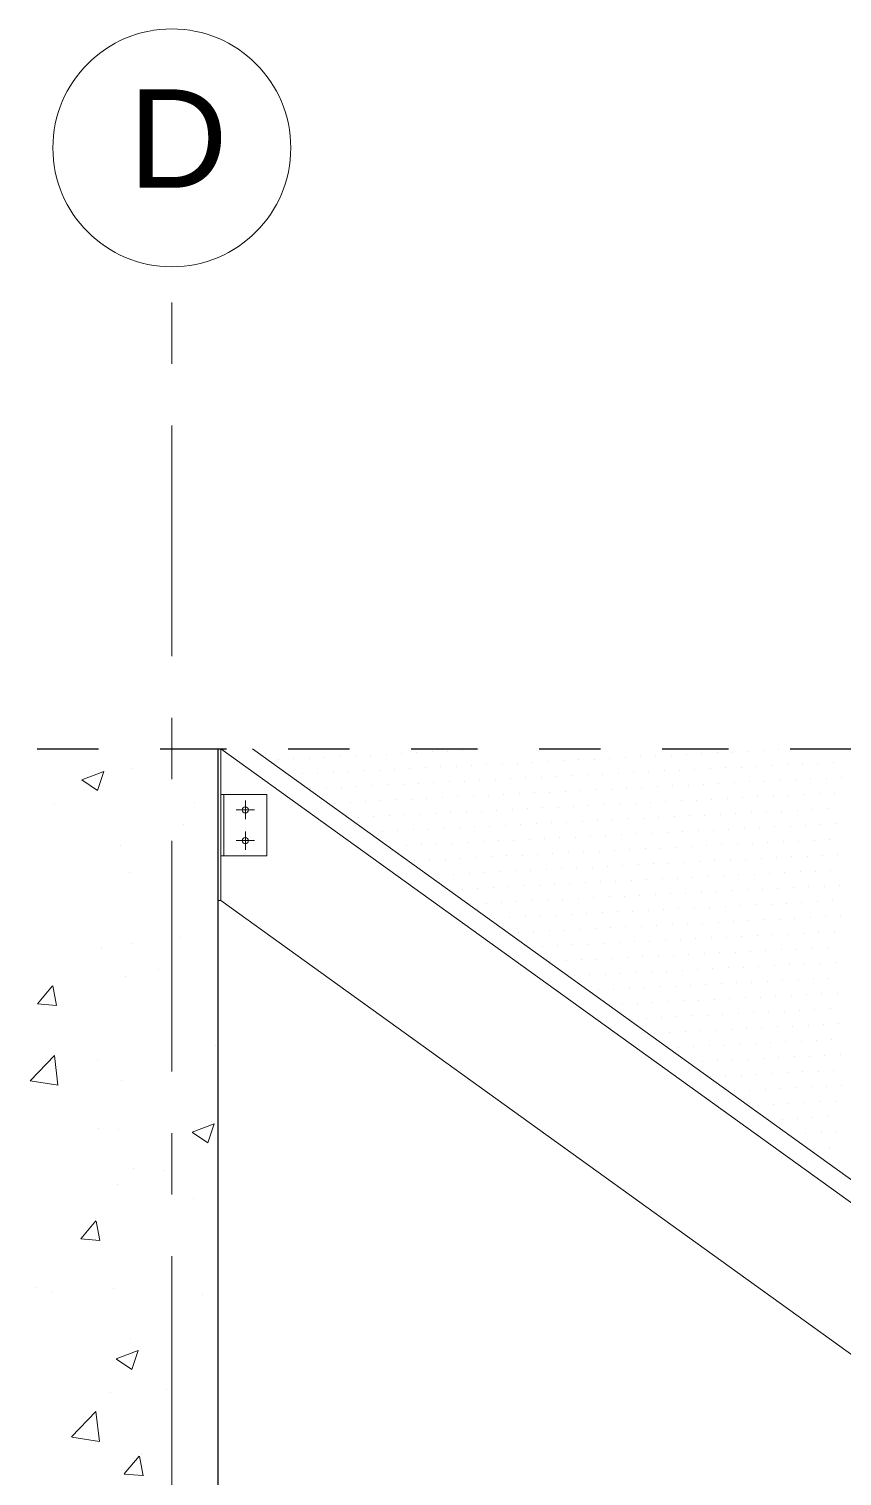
# Model space of a CAD drawing. Header units: inches. Extents: x -1721 to -596, y -6348 to -3031.
# Drawn here: x -796.937 to -795.615, y -3137.847 to -3135.495 of the extents above; entities that cross this region are included whole.
import ezdxf

# ---------------------------------------------------------------- set-up
doc = ezdxf.new("R2010")
doc.units = ezdxf.units.IN
doc.header["$MEASUREMENT"] = 0
for name, pattern in [('$0$ACAD_ISO10W100', [18, 12, -3, 0, -3]), ('$0$CENTERX2', [4, 2.5, -0.5, 0.5, -0.5]), ('$0$CENTRO2', [1.125, 0.75, -0.125, 0.125, -0.125])]:
    doc.linetypes.add(name, pattern=pattern)
for name, color, linetype, lineweight in [('$0$A-ELEV-PATT', 8, 'Continuous', 18), ('$0$AA pareti non sezionate', 2, 'Continuous', 25), ('$0$AA- arredo', 8, 'Continuous', 18), ('$1$AA - linee quote', 3, 'Continuous', 13), ('$2$A-FURN', 8, 'Continuous', 18)]:
    doc.layers.add(name, color=color, linetype=linetype, lineweight=lineweight)
doc.styles.add('$0$ARIAL', font='Arial.ttf')

msp = doc.modelspace()

# ---------------------------------------------------------------- linework, layer by layer
at = {"layer": '$0$A-ELEV-PATT', "linetype": 'Continuous'}
for p, q in [((-796.7676, -3136.6963), (-796.7676, -3136.6963)), ((-796.8507, -3136.7153), (-796.8151, -3136.7017)), ((-796.8505, -3136.7155), (-796.8253, -3136.7325)), ((-796.8252, -3136.7325), (-796.8149, -3136.7018)), ((-796.8954, -3136.7535), (-796.8954, -3136.7535)), ((-796.6676, -3136.7519), (-796.6676, -3136.7519)), ((-796.685, -3136.788), (-796.685, -3136.788)), ((-796.7883, -3136.8217), (-796.7883, -3136.8217)), ((-796.7738, -3136.8654), (-796.7738, -3136.8654)), ((-796.7699, -3136.9806), (-796.7699, -3136.9806)), ((-796.6914, -3136.9716), (-796.6914, -3136.9716)), ((-796.8186, -3136.9884), (-796.8186, -3136.9884)), ((-796.7253, -3137.0231), (-796.7253, -3137.0231)), ((-796.9227, -3137.0793), (-796.8982, -3137.0501)), ((-796.8919, -3137.0821), (-796.8977, -3137.0503)), ((-796.7799, -3137.0345), (-796.7799, -3137.0345)), ((-796.9226, -3137.0794), (-796.8923, -3137.082)), ((-796.9346, -3137.2044), (-796.895, -3137.1632)), ((-796.8894, -3137.2115), (-796.895, -3137.1633)), ((-796.6327, -3137.1466), (-796.6327, -3137.1466)), ((-796.8251, -3137.172), (-796.8251, -3137.172)), ((-796.9345, -3137.2046), (-796.8893, -3137.2116)), ((-796.7861, -3137.2036), (-796.7861, -3137.2036)), ((-796.8242, -3137.2827), (-796.8242, -3137.2827)), ((-796.7908, -3137.2837), (-796.7908, -3137.2837)), ((-796.671, -3137.2882), (-796.6355, -3137.2746)), ((-796.6456, -3137.3054), (-796.6353, -3137.2747)), ((-796.6709, -3137.2884), (-796.6456, -3137.3054)), ((-796.7663, -3137.347), (-796.7663, -3137.347)), ((-796.7171, -3137.351), (-796.7171, -3137.351)), ((-796.7923, -3137.3727), (-796.7923, -3137.3727)), ((-796.6691, -3137.3952), (-796.6691, -3137.3952)), ((-796.8522, -3137.4614), (-796.8277, -3137.4322)), ((-796.8214, -3137.4643), (-796.8273, -3137.4324)), ((-796.8521, -3137.4615), (-796.8218, -3137.4641)), ((-796.9252, -3137.5409), (-796.9252, -3137.5409)), ((-796.7985, -3137.5418), (-796.7985, -3137.5418)), ((-796.8999, -3137.5474), (-796.8999, -3137.5474)), ((-796.6541, -3137.5524), (-796.6541, -3137.5524)), ((-796.7713, -3137.6238), (-796.7713, -3137.6238)), ((-796.7946, -3137.6566), (-796.7591, -3137.6429)), ((-796.7945, -3137.6567), (-796.7693, -3137.6738)), ((-796.7692, -3137.6738), (-796.7589, -3137.6431)), ((-796.7128, -3137.7055), (-796.7128, -3137.7055)), ((-796.8046, -3137.7109), (-796.8046, -3137.7109)), ((-796.8672, -3137.7833), (-796.8276, -3137.7421)), ((-796.822, -3137.7905), (-796.8276, -3137.7422)), ((-796.8671, -3137.7835), (-796.8219, -3137.7905)), ((-796.7817, -3137.8435), (-796.7572, -3137.8143)), ((-796.7509, -3137.8464), (-796.7568, -3137.8145)), ((-796.753, -3137.812), (-796.753, -3137.812)), ((-796.7816, -3137.8436), (-796.7513, -3137.8462))]:
    msp.add_line(p, q, dxfattribs=at)
at = {"layer": '$0$AA pareti non sezionate', "linetype": '$0$ACAD_ISO10W100', "ltscale": 0.009}
msp.add_line((-805.6994, -3136.6652), (-793.542, -3136.6652), dxfattribs=at)
at = {"layer": '$0$AA pareti non sezionate'}
msp.add_line((-796.6294, -3136.6652), (-796.6294, -3139.2145), dxfattribs=at)
at = {"layer": '$0$AA- arredo'}
for p, q in [((-796.6248, -3136.6652), (-793.1248, -3139.1852)), ((-796.6248, -3136.9116), (-796.6248, -3136.6652)), ((-794.9984, -3137.8357), (-796.6248, -3136.6652)), ((-795.0052, -3137.7938), (-796.5734, -3136.6652)), ((-796.5498, -3136.7392), (-796.6248, -3136.7392)), ((-796.6198, -3136.7392), (-796.6198, -3136.8392)), ((-796.5498, -3136.7392), (-796.5498, -3136.8392)), ((-796.5698, -3136.7642), (-796.5998, -3136.7642)), ((-796.5848, -3136.7792), (-796.5848, -3136.7492)), ((-796.5698, -3136.8142), (-796.5998, -3136.8142)), ((-796.5848, -3136.7992), (-796.5848, -3136.8292)), ((-796.5498, -3136.8392), (-796.6248, -3136.8392)), ((-796.6248, -3136.9116), (-793.467, -3139.1852))]:
    msp.add_line(p, q, dxfattribs=at)
at = {"layer": '$0$AA- arredo', "linetype": 'Continuous'}
for p, q in [((-796.356, -3136.6739), (-796.356, -3136.6739)), ((-796.331, -3136.6726), (-796.331, -3136.6726)), ((-796.306, -3136.6714), (-796.306, -3136.6714)), ((-796.2811, -3136.6701), (-796.2811, -3136.6701)), ((-796.2561, -3136.6688), (-796.2561, -3136.6688)), ((-796.2311, -3136.6675), (-796.2311, -3136.6675)), ((-796.2062, -3136.6663), (-796.2062, -3136.6663)), ((-795.8678, -3136.6741), (-795.8678, -3136.6741)), ((-795.8429, -3136.6728), (-795.8429, -3136.6728)), ((-795.8179, -3136.6715), (-795.8179, -3136.6715)), ((-795.7929, -3136.6702), (-795.7929, -3136.6702)), ((-795.768, -3136.669), (-795.768, -3136.669)), ((-795.743, -3136.6677), (-795.743, -3136.6677)), ((-795.718, -3136.6664), (-795.718, -3136.6664)), ((-796.5308, -3136.6828), (-796.5308, -3136.6828)), ((-796.5058, -3136.6815), (-796.5058, -3136.6815)), ((-796.4808, -3136.6803), (-796.4808, -3136.6803)), ((-796.4558, -3136.679), (-796.4558, -3136.679)), ((-796.4309, -3136.6777), (-796.4309, -3136.6777)), ((-796.4059, -3136.6764), (-796.4059, -3136.6764)), ((-796.3809, -3136.6752), (-796.3809, -3136.6752)), ((-796.3422, -3136.6982), (-796.3422, -3136.6982)), ((-796.3173, -3136.697), (-796.3173, -3136.697)), ((-796.2923, -3136.6957), (-796.2923, -3136.6957)), ((-796.2673, -3136.6944), (-796.2673, -3136.6944)), ((-796.2424, -3136.6931), (-796.2424, -3136.6931)), ((-796.2174, -3136.6919), (-796.2174, -3136.6919)), ((-796.1924, -3136.6906), (-796.1924, -3136.6906)), ((-796.1675, -3136.6893), (-796.1675, -3136.6893)), ((-796.1425, -3136.6881), (-796.1425, -3136.6881)), ((-796.1175, -3136.6868), (-796.1175, -3136.6868)), ((-796.0925, -3136.6855), (-796.0925, -3136.6855)), ((-796.0676, -3136.6842), (-796.0676, -3136.6842)), ((-796.0426, -3136.683), (-796.0426, -3136.683)), ((-796.0176, -3136.6817), (-796.0176, -3136.6817)), ((-795.9927, -3136.6804), (-795.9927, -3136.6804)), ((-795.9677, -3136.6791), (-795.9677, -3136.6791)), ((-795.9427, -3136.6779), (-795.9427, -3136.6779)), ((-795.9178, -3136.6766), (-795.9178, -3136.6766)), ((-795.8928, -3136.6753), (-795.8928, -3136.6753)), ((-795.8541, -3136.6984), (-795.8541, -3136.6984)), ((-795.8291, -3136.6971), (-795.8291, -3136.6971)), ((-795.8041, -3136.6958), (-795.8041, -3136.6958)), ((-795.7792, -3136.6946), (-795.7792, -3136.6946)), ((-795.7542, -3136.6933), (-795.7542, -3136.6933)), ((-795.7292, -3136.692), (-795.7292, -3136.692)), ((-795.7043, -3136.6908), (-795.7043, -3136.6908)), ((-795.6793, -3136.6895), (-795.6793, -3136.6895)), ((-795.6543, -3136.6882), (-795.6543, -3136.6882)), ((-795.6294, -3136.6869), (-795.6294, -3136.6869)), ((-796.492, -3136.7059), (-796.492, -3136.7059)), ((-796.4671, -3136.7046), (-796.4671, -3136.7046)), ((-796.4421, -3136.7033), (-796.4421, -3136.7033)), ((-796.4171, -3136.702), (-796.4171, -3136.702)), ((-796.3922, -3136.7008), (-796.3922, -3136.7008)), ((-796.3672, -3136.6995), (-796.3672, -3136.6995)), ((-796.3035, -3136.7213), (-796.3035, -3136.7213)), ((-796.2785, -3136.72), (-796.2785, -3136.72)), ((-796.2536, -3136.7187), (-796.2536, -3136.7187)), ((-796.2286, -3136.7175), (-796.2286, -3136.7175)), ((-796.2036, -3136.7162), (-796.2036, -3136.7162)), ((-796.1787, -3136.7149), (-796.1787, -3136.7149)), ((-796.1537, -3136.7137), (-796.1537, -3136.7137)), ((-796.1287, -3136.7124), (-796.1287, -3136.7124)), ((-796.1038, -3136.7111), (-796.1038, -3136.7111)), ((-796.0788, -3136.7098), (-796.0788, -3136.7098)), ((-796.0538, -3136.7086), (-796.0538, -3136.7086)), ((-796.0289, -3136.7073), (-796.0289, -3136.7073)), ((-796.0039, -3136.706), (-796.0039, -3136.706)), ((-795.9789, -3136.7048), (-795.9789, -3136.7048)), ((-795.954, -3136.7035), (-795.954, -3136.7035)), ((-795.929, -3136.7022), (-795.929, -3136.7022)), ((-795.904, -3136.7009), (-795.904, -3136.7009)), ((-795.8791, -3136.6997), (-795.8791, -3136.6997)), ((-795.8154, -3136.7215), (-795.8154, -3136.7215)), ((-795.7904, -3136.7202), (-795.7904, -3136.7202)), ((-795.7654, -3136.7189), (-795.7654, -3136.7189)), ((-795.7405, -3136.7176), (-795.7405, -3136.7176)), ((-795.7155, -3136.7164), (-795.7155, -3136.7164)), ((-795.6905, -3136.7151), (-795.6905, -3136.7151)), ((-795.6656, -3136.7138), (-795.6656, -3136.7138)), ((-795.6406, -3136.7125), (-795.6406, -3136.7125)), ((-795.6156, -3136.7113), (-795.6156, -3136.7113)), ((-796.4783, -3136.7302), (-796.4783, -3136.7302)), ((-796.4533, -3136.7289), (-796.4533, -3136.7289)), ((-796.4283, -3136.7277), (-796.4283, -3136.7277)), ((-796.4034, -3136.7264), (-796.4034, -3136.7264)), ((-796.3784, -3136.7251), (-796.3784, -3136.7251)), ((-796.3534, -3136.7238), (-796.3534, -3136.7238)), ((-796.3285, -3136.7226), (-796.3285, -3136.7226)), ((-796.2648, -3136.7444), (-796.2648, -3136.7444)), ((-796.2398, -3136.7431), (-796.2398, -3136.7431)), ((-796.2148, -3136.7418), (-796.2148, -3136.7418)), ((-796.1899, -3136.7405), (-796.1899, -3136.7405)), ((-796.1649, -3136.7393), (-796.1649, -3136.7393)), ((-796.1399, -3136.738), (-796.1399, -3136.738)), ((-796.115, -3136.7367), (-796.115, -3136.7367)), ((-796.09, -3136.7354), (-796.09, -3136.7354)), ((-796.065, -3136.7342), (-796.065, -3136.7342)), ((-796.0401, -3136.7329), (-796.0401, -3136.7329)), ((-796.0151, -3136.7316), (-796.0151, -3136.7316)), ((-795.9901, -3136.7304), (-795.9901, -3136.7304)), ((-795.9652, -3136.7291), (-795.9652, -3136.7291)), ((-795.9402, -3136.7278), (-795.9402, -3136.7278)), ((-795.9152, -3136.7265), (-795.9152, -3136.7265)), ((-795.8903, -3136.7253), (-795.8903, -3136.7253)), ((-795.8653, -3136.724), (-795.8653, -3136.724)), ((-795.8403, -3136.7227), (-795.8403, -3136.7227)), ((-795.7766, -3136.7445), (-795.7766, -3136.7445)), ((-795.7517, -3136.7432), (-795.7517, -3136.7432)), ((-795.7267, -3136.742), (-795.7267, -3136.742)), ((-795.7017, -3136.7407), (-795.7017, -3136.7407)), ((-795.6768, -3136.7394), (-795.6768, -3136.7394)), ((-795.6518, -3136.7381), (-795.6518, -3136.7381)), ((-795.6268, -3136.7369), (-795.6268, -3136.7369)), ((-796.4395, -3136.7533), (-796.4395, -3136.7533)), ((-796.4146, -3136.752), (-796.4146, -3136.752)), ((-796.3896, -3136.7507), (-796.3896, -3136.7507)), ((-796.3646, -3136.7494), (-796.3646, -3136.7494)), ((-796.3397, -3136.7482), (-796.3397, -3136.7482)), ((-796.3147, -3136.7469), (-796.3147, -3136.7469)), ((-796.2897, -3136.7456), (-796.2897, -3136.7456)), ((-796.251, -3136.7687), (-796.251, -3136.7687)), ((-796.2261, -3136.7674), (-796.2261, -3136.7674)), ((-796.2011, -3136.7661), (-796.2011, -3136.7661)), ((-796.1761, -3136.7649), (-796.1761, -3136.7649)), ((-796.1511, -3136.7636), (-796.1511, -3136.7636)), ((-796.1262, -3136.7623), (-796.1262, -3136.7623)), ((-796.1012, -3136.761), (-796.1012, -3136.761)), ((-796.0762, -3136.7598), (-796.0762, -3136.7598)), ((-796.0513, -3136.7585), (-796.0513, -3136.7585)), ((-796.0263, -3136.7572), (-796.0263, -3136.7572)), ((-796.0013, -3136.756), (-796.0013, -3136.756)), ((-795.9764, -3136.7547), (-795.9764, -3136.7547)), ((-795.9514, -3136.7534), (-795.9514, -3136.7534)), ((-795.9264, -3136.7521), (-795.9264, -3136.7521)), ((-795.9015, -3136.7509), (-795.9015, -3136.7509)), ((-795.8765, -3136.7496), (-795.8765, -3136.7496)), ((-795.8515, -3136.7483), (-795.8515, -3136.7483)), ((-795.8266, -3136.7471), (-795.8266, -3136.7471)), ((-795.8016, -3136.7458), (-795.8016, -3136.7458)), ((-795.7629, -3136.7688), (-795.7629, -3136.7688)), ((-795.7379, -3136.7676), (-795.7379, -3136.7676)), ((-795.7129, -3136.7663), (-795.7129, -3136.7663)), ((-795.688, -3136.765), (-795.688, -3136.765)), ((-795.663, -3136.7638), (-795.663, -3136.7638)), ((-795.638, -3136.7625), (-795.638, -3136.7625)), ((-796.4008, -3136.7763), (-796.4008, -3136.7763)), ((-796.3759, -3136.775), (-796.3759, -3136.775)), ((-796.3509, -3136.7738), (-796.3509, -3136.7738)), ((-796.3259, -3136.7725), (-796.3259, -3136.7725)), ((-796.301, -3136.7712), (-796.301, -3136.7712)), ((-796.276, -3136.77), (-796.276, -3136.77)), ((-796.2123, -3136.7917), (-796.2123, -3136.7917)), ((-796.1873, -3136.7905), (-796.1873, -3136.7905)), ((-796.1624, -3136.7892), (-796.1624, -3136.7892)), ((-796.1374, -3136.7879), (-796.1374, -3136.7879)), ((-796.1124, -3136.7867), (-796.1124, -3136.7867)), ((-796.0875, -3136.7854), (-796.0875, -3136.7854)), ((-796.0625, -3136.7841), (-796.0625, -3136.7841)), ((-796.0375, -3136.7828), (-796.0375, -3136.7828)), ((-796.0126, -3136.7816), (-796.0126, -3136.7816)), ((-795.9876, -3136.7803), (-795.9876, -3136.7803)), ((-795.9626, -3136.779), (-795.9626, -3136.779)), ((-795.9377, -3136.7777), (-795.9377, -3136.7777)), ((-795.9127, -3136.7765), (-795.9127, -3136.7765)), ((-795.8877, -3136.7752), (-795.8877, -3136.7752)), ((-795.8628, -3136.7739), (-795.8628, -3136.7739)), ((-795.8378, -3136.7727), (-795.8378, -3136.7727)), ((-795.8128, -3136.7714), (-795.8128, -3136.7714)), ((-795.7878, -3136.7701), (-795.7878, -3136.7701)), ((-795.7242, -3136.7919), (-795.7242, -3136.7919)), ((-795.6992, -3136.7906), (-795.6992, -3136.7906)), ((-795.6742, -3136.7894), (-795.6742, -3136.7894)), ((-795.6493, -3136.7881), (-795.6493, -3136.7881)), ((-795.6243, -3136.7868), (-795.6243, -3136.7868)), ((-796.3621, -3136.7994), (-796.3621, -3136.7994)), ((-796.3371, -3136.7981), (-796.3371, -3136.7981)), ((-796.3122, -3136.7968), (-796.3122, -3136.7968)), ((-796.2872, -3136.7956), (-796.2872, -3136.7956)), ((-796.2622, -3136.7943), (-796.2622, -3136.7943)), ((-796.2373, -3136.793), (-796.2373, -3136.793)), ((-796.1985, -3136.8161), (-796.1985, -3136.8161)), ((-796.1736, -3136.8148), (-796.1736, -3136.8148)), ((-796.1486, -3136.8135), (-796.1486, -3136.8135)), ((-796.1236, -3136.8123), (-796.1236, -3136.8123)), ((-796.0987, -3136.811), (-796.0987, -3136.811)), ((-796.0737, -3136.8097), (-796.0737, -3136.8097)), ((-796.0487, -3136.8084), (-796.0487, -3136.8084)), ((-796.0238, -3136.8072), (-796.0238, -3136.8072)), ((-795.9988, -3136.8059), (-795.9988, -3136.8059)), ((-795.9738, -3136.8046), (-795.9738, -3136.8046)), ((-795.9489, -3136.8034), (-795.9489, -3136.8034)), ((-795.9239, -3136.8021), (-795.9239, -3136.8021)), ((-795.8989, -3136.8008), (-795.8989, -3136.8008)), ((-795.874, -3136.7995), (-795.874, -3136.7995)), ((-795.849, -3136.7983), (-795.849, -3136.7983)), ((-795.824, -3136.797), (-795.824, -3136.797)), ((-795.7991, -3136.7957), (-795.7991, -3136.7957)), ((-795.7741, -3136.7944), (-795.7741, -3136.7944)), ((-795.7491, -3136.7932), (-795.7491, -3136.7932)), ((-795.6854, -3136.815), (-795.6854, -3136.815)), ((-795.6605, -3136.8137), (-795.6605, -3136.8137)), ((-795.6355, -3136.8124), (-795.6355, -3136.8124)), ((-796.3483, -3136.8237), (-796.3483, -3136.8237)), ((-796.3234, -3136.8224), (-796.3234, -3136.8224)), ((-796.2984, -3136.8212), (-796.2984, -3136.8212)), ((-796.2734, -3136.8199), (-796.2734, -3136.8199)), ((-796.2485, -3136.8186), (-796.2485, -3136.8186)), ((-796.2235, -3136.8173), (-796.2235, -3136.8173)), ((-796.1598, -3136.8391), (-796.1598, -3136.8391)), ((-796.1348, -3136.8379), (-796.1348, -3136.8379)), ((-796.1099, -3136.8366), (-796.1099, -3136.8366)), ((-796.0849, -3136.8353), (-796.0849, -3136.8353)), ((-796.0599, -3136.834), (-796.0599, -3136.834)), ((-796.035, -3136.8328), (-796.035, -3136.8328)), ((-796.01, -3136.8315), (-796.01, -3136.8315)), ((-795.985, -3136.8302), (-795.985, -3136.8302)), ((-795.9601, -3136.829), (-795.9601, -3136.829)), ((-795.9351, -3136.8277), (-795.9351, -3136.8277)), ((-795.9101, -3136.8264), (-795.9101, -3136.8264)), ((-795.8852, -3136.8251), (-795.8852, -3136.8251)), ((-795.8602, -3136.8239), (-795.8602, -3136.8239)), ((-795.8352, -3136.8226), (-795.8352, -3136.8226)), ((-795.8103, -3136.8213), (-795.8103, -3136.8213)), ((-795.7853, -3136.82), (-795.7853, -3136.82)), ((-795.7603, -3136.8188), (-795.7603, -3136.8188)), ((-795.7354, -3136.8175), (-795.7354, -3136.8175)), ((-795.7104, -3136.8162), (-795.7104, -3136.8162)), ((-795.6717, -3136.8393), (-795.6717, -3136.8393)), ((-795.6467, -3136.838), (-795.6467, -3136.838)), ((-795.6217, -3136.8367), (-795.6217, -3136.8367)), ((-796.3096, -3136.8468), (-796.3096, -3136.8468)), ((-796.2847, -3136.8455), (-796.2847, -3136.8455)), ((-796.2597, -3136.8442), (-796.2597, -3136.8442)), ((-796.2347, -3136.8429), (-796.2347, -3136.8429)), ((-796.2098, -3136.8417), (-796.2098, -3136.8417)), ((-796.1848, -3136.8404), (-796.1848, -3136.8404)), ((-796.1211, -3136.8622), (-796.1211, -3136.8622)), ((-796.0961, -3136.8609), (-796.0961, -3136.8609)), ((-796.0712, -3136.8596), (-796.0712, -3136.8596)), ((-796.0462, -3136.8584), (-796.0462, -3136.8584)), ((-796.0212, -3136.8571), (-796.0212, -3136.8571)), ((-795.9963, -3136.8558), (-795.9963, -3136.8558)), ((-795.9713, -3136.8546), (-795.9713, -3136.8546)), ((-795.9463, -3136.8533), (-795.9463, -3136.8533)), ((-795.9214, -3136.852), (-795.9214, -3136.852)), ((-795.8964, -3136.8507), (-795.8964, -3136.8507)), ((-795.8714, -3136.8495), (-795.8714, -3136.8495)), ((-795.8464, -3136.8482), (-795.8464, -3136.8482)), ((-795.8215, -3136.8469), (-795.8215, -3136.8469)), ((-795.7965, -3136.8457), (-795.7965, -3136.8457)), ((-795.7715, -3136.8444), (-795.7715, -3136.8444)), ((-795.7466, -3136.8431), (-795.7466, -3136.8431)), ((-795.7216, -3136.8418), (-795.7216, -3136.8418)), ((-795.6966, -3136.8406), (-795.6966, -3136.8406)), ((-795.633, -3136.8624), (-795.633, -3136.8624)), ((-796.2709, -3136.8698), (-796.2709, -3136.8698)), ((-796.2459, -3136.8686), (-796.2459, -3136.8686)), ((-796.221, -3136.8673), (-796.221, -3136.8673)), ((-796.196, -3136.866), (-796.196, -3136.866)), ((-796.171, -3136.8647), (-796.171, -3136.8647)), ((-796.1461, -3136.8635), (-796.1461, -3136.8635)), ((-796.1073, -3136.8865), (-796.1073, -3136.8865)), ((-796.0824, -3136.8853), (-796.0824, -3136.8853)), ((-796.0574, -3136.884), (-796.0574, -3136.884)), ((-796.0324, -3136.8827), (-796.0324, -3136.8827)), ((-796.0075, -3136.8814), (-796.0075, -3136.8814)), ((-795.9825, -3136.8802), (-795.9825, -3136.8802)), ((-795.9575, -3136.8789), (-795.9575, -3136.8789)), ((-795.9326, -3136.8776), (-795.9326, -3136.8776)), ((-795.9076, -3136.8763), (-795.9076, -3136.8763)), ((-795.8826, -3136.8751), (-795.8826, -3136.8751)), ((-795.8577, -3136.8738), (-795.8577, -3136.8738)), ((-795.8327, -3136.8725), (-795.8327, -3136.8725)), ((-795.8077, -3136.8713), (-795.8077, -3136.8713)), ((-795.7828, -3136.87), (-795.7828, -3136.87)), ((-795.7578, -3136.8687), (-795.7578, -3136.8687)), ((-795.7328, -3136.8674), (-795.7328, -3136.8674)), ((-795.7079, -3136.8662), (-795.7079, -3136.8662)), ((-795.6829, -3136.8649), (-795.6829, -3136.8649)), ((-795.6579, -3136.8636), (-795.6579, -3136.8636)), ((-795.6192, -3136.8867), (-795.6192, -3136.8867)), ((-796.2322, -3136.8929), (-796.2322, -3136.8929)), ((-796.2072, -3136.8916), (-796.2072, -3136.8916)), ((-796.1822, -3136.8903), (-796.1822, -3136.8903)), ((-796.1573, -3136.8891), (-796.1573, -3136.8891)), ((-796.1323, -3136.8878), (-796.1323, -3136.8878)), ((-796.0686, -3136.9096), (-796.0686, -3136.9096)), ((-796.0436, -3136.9083), (-796.0436, -3136.9083)), ((-796.0187, -3136.907), (-796.0187, -3136.907)), ((-795.9937, -3136.9058), (-795.9937, -3136.9058)), ((-795.9687, -3136.9045), (-795.9687, -3136.9045)), ((-795.9438, -3136.9032), (-795.9438, -3136.9032)), ((-795.9188, -3136.9019), (-795.9188, -3136.9019)), ((-795.8938, -3136.9007), (-795.8938, -3136.9007)), ((-795.8689, -3136.8994), (-795.8689, -3136.8994)), ((-795.8439, -3136.8981), (-795.8439, -3136.8981)), ((-795.8189, -3136.8969), (-795.8189, -3136.8969)), ((-795.794, -3136.8956), (-795.794, -3136.8956)), ((-795.769, -3136.8943), (-795.769, -3136.8943)), ((-795.744, -3136.893), (-795.744, -3136.893)), ((-795.7191, -3136.8918), (-795.7191, -3136.8918)), ((-795.6941, -3136.8905), (-795.6941, -3136.8905)), ((-795.6691, -3136.8892), (-795.6691, -3136.8892)), ((-795.6442, -3136.888), (-795.6442, -3136.888)), ((-796.2184, -3136.9172), (-796.2184, -3136.9172)), ((-796.1935, -3136.9159), (-796.1935, -3136.9159)), ((-796.1685, -3136.9147), (-796.1685, -3136.9147)), ((-796.1435, -3136.9134), (-796.1435, -3136.9134)), ((-796.1185, -3136.9121), (-796.1185, -3136.9121)), ((-796.0936, -3136.9109), (-796.0936, -3136.9109)), ((-796.0299, -3136.9326), (-796.0299, -3136.9326)), ((-796.0049, -3136.9314), (-796.0049, -3136.9314)), ((-795.98, -3136.9301), (-795.98, -3136.9301)), ((-795.955, -3136.9288), (-795.955, -3136.9288)), ((-795.93, -3136.9276), (-795.93, -3136.9276)), ((-795.9051, -3136.9263), (-795.9051, -3136.9263)), ((-795.8801, -3136.925), (-795.8801, -3136.925)), ((-795.8551, -3136.9237), (-795.8551, -3136.9237)), ((-795.8301, -3136.9225), (-795.8301, -3136.9225)), ((-795.8052, -3136.9212), (-795.8052, -3136.9212)), ((-795.7802, -3136.9199), (-795.7802, -3136.9199)), ((-795.7552, -3136.9186), (-795.7552, -3136.9186)), ((-795.7303, -3136.9174), (-795.7303, -3136.9174)), ((-795.7053, -3136.9161), (-795.7053, -3136.9161)), ((-795.6803, -3136.9148), (-795.6803, -3136.9148)), ((-795.6554, -3136.9136), (-795.6554, -3136.9136)), ((-795.6304, -3136.9123), (-795.6304, -3136.9123)), ((-796.1797, -3136.9403), (-796.1797, -3136.9403)), ((-796.1547, -3136.939), (-796.1547, -3136.939)), ((-796.1298, -3136.9377), (-796.1298, -3136.9377)), ((-796.1048, -3136.9365), (-796.1048, -3136.9365)), ((-796.0798, -3136.9352), (-796.0798, -3136.9352)), ((-796.0549, -3136.9339), (-796.0549, -3136.9339)), ((-796.0161, -3136.957), (-796.0161, -3136.957)), ((-795.9912, -3136.9557), (-795.9912, -3136.9557)), ((-795.9662, -3136.9544), (-795.9662, -3136.9544)), ((-795.9412, -3136.9532), (-795.9412, -3136.9532)), ((-795.9163, -3136.9519), (-795.9163, -3136.9519)), ((-795.8913, -3136.9506), (-795.8913, -3136.9506)), ((-795.8663, -3136.9493), (-795.8663, -3136.9493)), ((-795.8414, -3136.9481), (-795.8414, -3136.9481)), ((-795.8164, -3136.9468), (-795.8164, -3136.9468)), ((-795.7914, -3136.9455), (-795.7914, -3136.9455)), ((-795.7665, -3136.9443), (-795.7665, -3136.9443)), ((-795.7415, -3136.943), (-795.7415, -3136.943)), ((-795.7165, -3136.9417), (-795.7165, -3136.9417)), ((-795.6916, -3136.9404), (-795.6916, -3136.9404)), ((-795.6666, -3136.9392), (-795.6666, -3136.9392)), ((-795.6416, -3136.9379), (-795.6416, -3136.9379)), ((-795.6167, -3136.9366), (-795.6167, -3136.9366)), ((-796.141, -3136.9633), (-796.141, -3136.9633)), ((-796.116, -3136.9621), (-796.116, -3136.9621)), ((-796.091, -3136.9608), (-796.091, -3136.9608)), ((-796.0661, -3136.9595), (-796.0661, -3136.9595)), ((-796.0411, -3136.9582), (-796.0411, -3136.9582)), ((-795.9774, -3136.98), (-795.9774, -3136.98)), ((-795.9524, -3136.9788), (-795.9524, -3136.9788)), ((-795.9275, -3136.9775), (-795.9275, -3136.9775)), ((-795.9025, -3136.9762), (-795.9025, -3136.9762)), ((-795.8775, -3136.9749), (-795.8775, -3136.9749)), ((-795.8526, -3136.9737), (-795.8526, -3136.9737)), ((-795.8276, -3136.9724), (-795.8276, -3136.9724)), ((-795.8026, -3136.9711), (-795.8026, -3136.9711)), ((-795.7777, -3136.9699), (-795.7777, -3136.9699)), ((-795.7527, -3136.9686), (-795.7527, -3136.9686)), ((-795.7277, -3136.9673), (-795.7277, -3136.9673)), ((-795.7028, -3136.966), (-795.7028, -3136.966)), ((-795.6778, -3136.9648), (-795.6778, -3136.9648)), ((-795.6528, -3136.9635), (-795.6528, -3136.9635)), ((-795.6279, -3136.9622), (-795.6279, -3136.9622)), ((-796.1022, -3136.9864), (-796.1022, -3136.9864)), ((-796.0773, -3136.9851), (-796.0773, -3136.9851)), ((-796.0523, -3136.9838), (-796.0523, -3136.9838)), ((-796.0273, -3136.9826), (-796.0273, -3136.9826)), ((-796.0024, -3136.9813), (-796.0024, -3136.9813)), ((-795.9387, -3137.0031), (-795.9387, -3137.0031)), ((-795.9137, -3137.0018), (-795.9137, -3137.0018)), ((-795.8888, -3137.0005), (-795.8888, -3137.0005)), ((-795.8638, -3136.9993), (-795.8638, -3136.9993)), ((-795.8388, -3136.998), (-795.8388, -3136.998)), ((-795.8138, -3136.9967), (-795.8138, -3136.9967)), ((-795.7889, -3136.9955), (-795.7889, -3136.9955)), ((-795.7639, -3136.9942), (-795.7639, -3136.9942)), ((-795.7389, -3136.9929), (-795.7389, -3136.9929)), ((-795.714, -3136.9916), (-795.714, -3136.9916)), ((-795.689, -3136.9904), (-795.689, -3136.9904)), ((-795.664, -3136.9891), (-795.664, -3136.9891)), ((-795.6391, -3136.9878), (-795.6391, -3136.9878)), ((-796.0885, -3137.0107), (-796.0885, -3137.0107)), ((-796.0635, -3137.0095), (-796.0635, -3137.0095)), ((-796.0386, -3137.0082), (-796.0386, -3137.0082)), ((-796.0136, -3137.0069), (-796.0136, -3137.0069)), ((-795.9886, -3137.0056), (-795.9886, -3137.0056)), ((-795.9637, -3137.0044), (-795.9637, -3137.0044)), ((-795.9249, -3137.0274), (-795.9249, -3137.0274)), ((-795.9, -3137.0262), (-795.9, -3137.0262)), ((-795.875, -3137.0249), (-795.875, -3137.0249)), ((-795.85, -3137.0236), (-795.85, -3137.0236)), ((-795.8251, -3137.0223), (-795.8251, -3137.0223)), ((-795.8001, -3137.0211), (-795.8001, -3137.0211)), ((-795.7751, -3137.0198), (-795.7751, -3137.0198)), ((-795.7502, -3137.0185), (-795.7502, -3137.0185)), ((-795.7252, -3137.0172), (-795.7252, -3137.0172)), ((-795.7002, -3137.016), (-795.7002, -3137.016)), ((-795.6753, -3137.0147), (-795.6753, -3137.0147)), ((-795.6503, -3137.0134), (-795.6503, -3137.0134)), ((-795.6253, -3137.0122), (-795.6253, -3137.0122)), ((-796.0498, -3137.0338), (-796.0498, -3137.0338)), ((-796.0248, -3137.0325), (-796.0248, -3137.0325)), ((-795.9998, -3137.0312), (-795.9998, -3137.0312)), ((-795.9749, -3137.03), (-795.9749, -3137.03)), ((-795.9499, -3137.0287), (-795.9499, -3137.0287)), ((-795.8862, -3137.0505), (-795.8862, -3137.0505)), ((-795.8612, -3137.0492), (-795.8612, -3137.0492)), ((-795.8363, -3137.0479), (-795.8363, -3137.0479)), ((-795.8113, -3137.0467), (-795.8113, -3137.0467)), ((-795.7863, -3137.0454), (-795.7863, -3137.0454)), ((-795.7614, -3137.0441), (-795.7614, -3137.0441)), ((-795.7364, -3137.0428), (-795.7364, -3137.0428)), ((-795.7114, -3137.0416), (-795.7114, -3137.0416)), ((-795.6865, -3137.0403), (-795.6865, -3137.0403)), ((-795.6615, -3137.039), (-795.6615, -3137.039)), ((-795.6365, -3137.0378), (-795.6365, -3137.0378)), ((-796.011, -3137.0568), (-796.011, -3137.0568)), ((-795.9861, -3137.0556), (-795.9861, -3137.0556)), ((-795.9611, -3137.0543), (-795.9611, -3137.0543)), ((-795.9361, -3137.053), (-795.9361, -3137.053)), ((-795.9112, -3137.0518), (-795.9112, -3137.0518)), ((-795.8725, -3137.0748), (-795.8725, -3137.0748)), ((-795.8475, -3137.0735), (-795.8475, -3137.0735)), ((-795.8225, -3137.0723), (-795.8225, -3137.0723)), ((-795.7975, -3137.071), (-795.7975, -3137.071)), ((-795.7726, -3137.0697), (-795.7726, -3137.0697)), ((-795.7476, -3137.0685), (-795.7476, -3137.0685)), ((-795.7226, -3137.0672), (-795.7226, -3137.0672)), ((-795.6977, -3137.0659), (-795.6977, -3137.0659)), ((-795.6727, -3137.0646), (-795.6727, -3137.0646)), ((-795.6477, -3137.0634), (-795.6477, -3137.0634)), ((-795.6228, -3137.0621), (-795.6228, -3137.0621)), ((-795.9723, -3137.0799), (-795.9723, -3137.0799)), ((-795.9474, -3137.0786), (-795.9474, -3137.0786)), ((-795.9224, -3137.0774), (-795.9224, -3137.0774)), ((-795.8974, -3137.0761), (-795.8974, -3137.0761)), ((-795.8337, -3137.0979), (-795.8337, -3137.0979)), ((-795.8088, -3137.0966), (-795.8088, -3137.0966)), ((-795.7838, -3137.0953), (-795.7838, -3137.0953)), ((-795.7588, -3137.0941), (-795.7588, -3137.0941)), ((-795.7339, -3137.0928), (-795.7339, -3137.0928)), ((-795.7089, -3137.0915), (-795.7089, -3137.0915)), ((-795.6839, -3137.0902), (-795.6839, -3137.0902)), ((-795.659, -3137.089), (-795.659, -3137.089)), ((-795.634, -3137.0877), (-795.634, -3137.0877)), ((-795.9586, -3137.1042), (-795.9586, -3137.1042)), ((-795.9336, -3137.103), (-795.9336, -3137.103)), ((-795.9086, -3137.1017), (-795.9086, -3137.1017)), ((-795.8837, -3137.1004), (-795.8837, -3137.1004)), ((-795.8587, -3137.0991), (-795.8587, -3137.0991)), ((-795.795, -3137.1209), (-795.795, -3137.1209)), ((-795.77, -3137.1197), (-795.77, -3137.1197)), ((-795.7451, -3137.1184), (-795.7451, -3137.1184)), ((-795.7201, -3137.1171), (-795.7201, -3137.1171)), ((-795.6951, -3137.1158), (-795.6951, -3137.1158)), ((-795.6702, -3137.1146), (-795.6702, -3137.1146)), ((-795.6452, -3137.1133), (-795.6452, -3137.1133)), ((-795.6202, -3137.112), (-795.6202, -3137.112)), ((-795.9198, -3137.1273), (-795.9198, -3137.1273)), ((-795.8949, -3137.126), (-795.8949, -3137.126)), ((-795.8699, -3137.1247), (-795.8699, -3137.1247)), ((-795.8449, -3137.1235), (-795.8449, -3137.1235)), ((-795.82, -3137.1222), (-795.82, -3137.1222)), ((-795.7812, -3137.1453), (-795.7812, -3137.1453)), ((-795.7563, -3137.144), (-795.7563, -3137.144)), ((-795.7313, -3137.1427), (-795.7313, -3137.1427)), ((-795.7063, -3137.1414), (-795.7063, -3137.1414)), ((-795.6814, -3137.1402), (-795.6814, -3137.1402)), ((-795.6564, -3137.1389), (-795.6564, -3137.1389)), ((-795.6314, -3137.1376), (-795.6314, -3137.1376)), ((-795.8811, -3137.1504), (-795.8811, -3137.1504)), ((-795.8562, -3137.1491), (-795.8562, -3137.1491)), ((-795.8312, -3137.1478), (-795.8312, -3137.1478)), ((-795.8062, -3137.1465), (-795.8062, -3137.1465)), ((-795.7425, -3137.1683), (-795.7425, -3137.1683)), ((-795.7176, -3137.1671), (-795.7176, -3137.1671)), ((-795.6926, -3137.1658), (-795.6926, -3137.1658)), ((-795.6676, -3137.1645), (-795.6676, -3137.1645)), ((-795.6427, -3137.1632), (-795.6427, -3137.1632)), ((-795.6177, -3137.162), (-795.6177, -3137.162)), ((-795.8424, -3137.1734), (-795.8424, -3137.1734)), ((-795.8174, -3137.1721), (-795.8174, -3137.1721)), ((-795.7925, -3137.1709), (-795.7925, -3137.1709)), ((-795.7675, -3137.1696), (-795.7675, -3137.1696)), ((-795.7038, -3137.1914), (-795.7038, -3137.1914)), ((-795.6788, -3137.1901), (-795.6788, -3137.1901)), ((-795.6539, -3137.1888), (-795.6539, -3137.1888)), ((-795.6289, -3137.1876), (-795.6289, -3137.1876)), ((-795.8286, -3137.1977), (-795.8286, -3137.1977)), ((-795.8037, -3137.1965), (-795.8037, -3137.1965)), ((-795.7787, -3137.1952), (-795.7787, -3137.1952)), ((-795.7537, -3137.1939), (-795.7537, -3137.1939)), ((-795.7288, -3137.1927), (-795.7288, -3137.1927)), ((-795.69, -3137.2157), (-795.69, -3137.2157)), ((-795.6651, -3137.2144), (-795.6651, -3137.2144)), ((-795.6401, -3137.2132), (-795.6401, -3137.2132)), ((-795.6151, -3137.2119), (-795.6151, -3137.2119)), ((-795.7899, -3137.2208), (-795.7899, -3137.2208)), ((-795.7649, -3137.2195), (-795.7649, -3137.2195)), ((-795.74, -3137.2183), (-795.74, -3137.2183)), ((-795.715, -3137.217), (-795.715, -3137.217)), ((-795.6513, -3137.2388), (-795.6513, -3137.2388)), ((-795.6264, -3137.2375), (-795.6264, -3137.2375)), ((-795.7512, -3137.2439), (-795.7512, -3137.2439)), ((-795.7262, -3137.2426), (-795.7262, -3137.2426)), ((-795.7013, -3137.2413), (-795.7013, -3137.2413)), ((-795.6763, -3137.24), (-795.6763, -3137.24)), ((-795.7125, -3137.2669), (-795.7125, -3137.2669)), ((-795.6875, -3137.2656), (-795.6875, -3137.2656)), ((-795.6625, -3137.2644), (-795.6625, -3137.2644)), ((-795.6376, -3137.2631), (-795.6376, -3137.2631)), ((-795.6987, -3137.2913), (-795.6987, -3137.2913)), ((-795.6737, -3137.29), (-795.6737, -3137.29)), ((-795.6488, -3137.2887), (-795.6488, -3137.2887)), ((-795.6238, -3137.2874), (-795.6238, -3137.2874)), ((-795.66, -3137.3143), (-795.66, -3137.3143)), ((-795.635, -3137.313), (-795.635, -3137.313)), ((-795.6213, -3137.3374), (-795.6213, -3137.3374))]:
    msp.add_line(p, q, dxfattribs=at)
at = {"layer": '$0$AA- arredo'}
for centre in [(-796.5848, -3136.7642), (-796.5848, -3136.8142)]:
    msp.add_circle(centre, 0.005, dxfattribs=at)
at = {"layer": '$1$AA - linee quote', "linetype": '$0$CENTRO2', "ltscale": 0.5}
msp.add_line((-796.7043, -3139.2145), (-796.7043, -3135.8817), dxfattribs=at)
at = {"layer": '$1$AA - linee quote'}
msp.add_circle((-796.7043, -3135.6884), 0.1933, dxfattribs=at)
at = {"layer": '$2$A-FURN'}
msp.add_line((-796.6248, -3136.9116), (-796.6294, -3136.9116), dxfattribs=at)

# ---------------------------------------------------------------- texts
at = {"layer": '$1$AA - linee quote', "linetype": '$0$CENTERX2', "ltscale": 5, "style": '$0$ARIAL'}
msp.add_attdef('D', (-796.7749, -3135.7532), '', height=0.16, dxfattribs=at)

doc.saveas('drawing.dxf')
